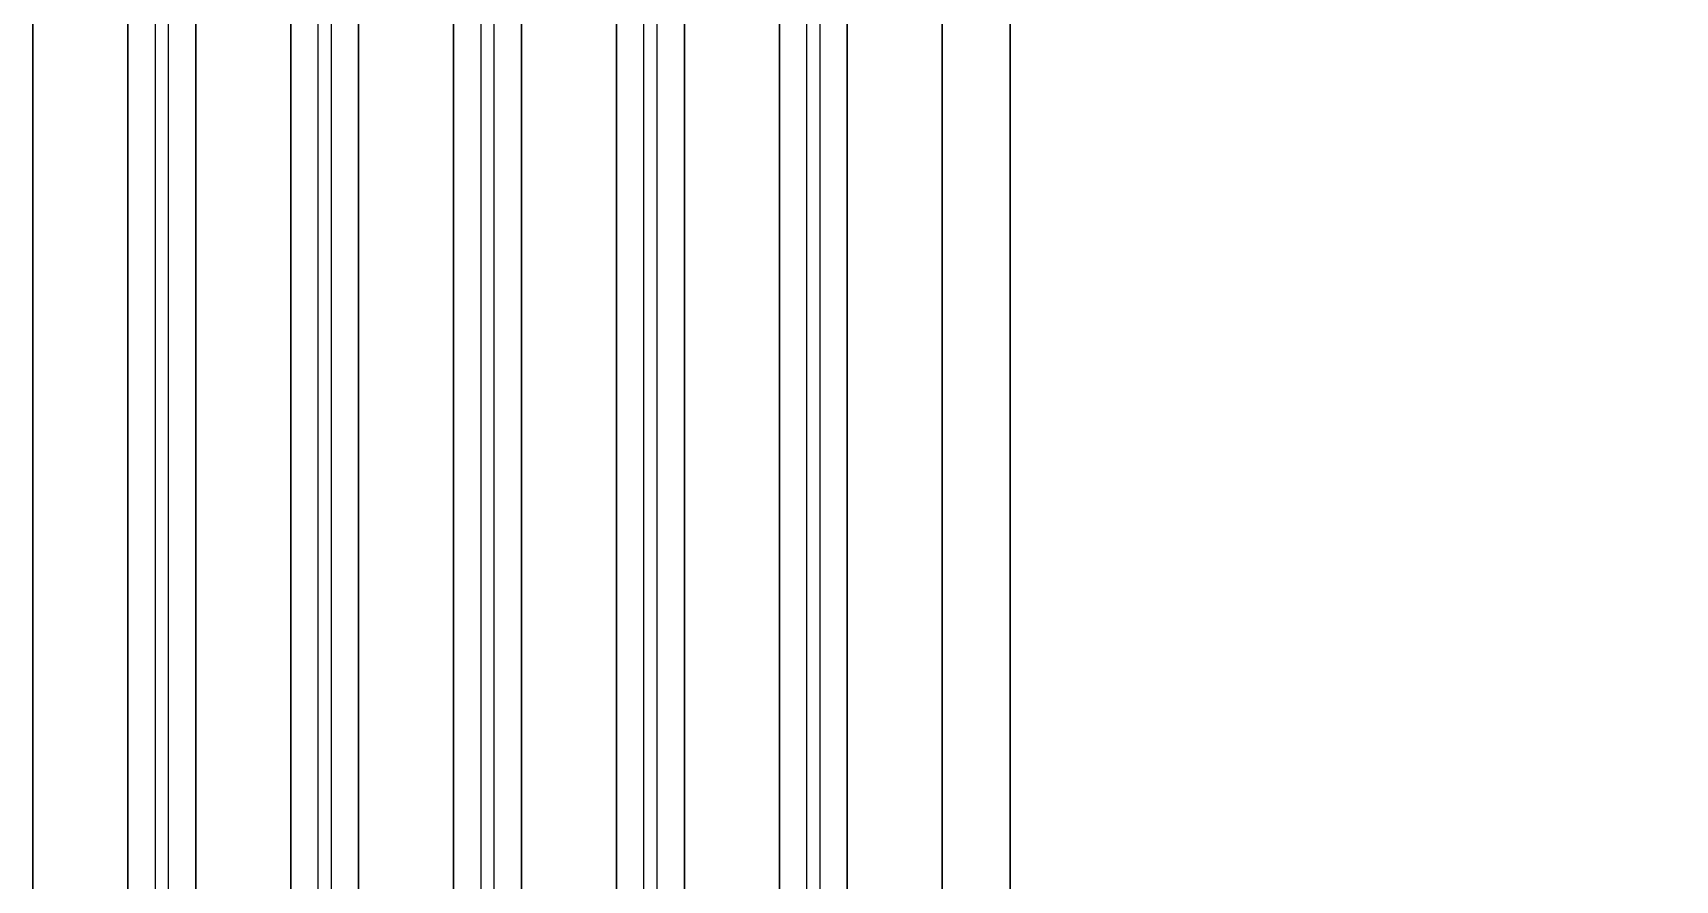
# Model space of a CAD drawing. Header units: metres. Extents: x -1550 to 1550, y -904 to 26100.
# Drawn here: x -2 to 240, y 1095.1 to 1220 of the extents above; entities that cross this region are included whole.
import ezdxf

# ---------------------------------------------------------------- set-up
doc = ezdxf.new("R2010")
doc.units = ezdxf.units.M
for name, color, linetype in [('Metal', 4, 'CONTINUOUS'), ('Polyimide', 3, 'CONTINUOUS'), ('Polyimide_Negative', 5, 'CONTINUOUS')]:
    doc.layers.add(name, color=color, linetype=linetype)

msp = doc.modelspace()

# ---------------------------------------------------------------- linework, layer by layer
at = {"layer": 'Metal'}
for points in [[(16, 11993.5), (16, 8.5)], [(18, 8.5), (18, 11993.5)], [(40, 11993.5), (40, 262.47)], [(42, 262.47), (42, 11993.5)], [(64, 11993.5), (64, 516.44)], [(66, 516.44), (66, 11993.5)], [(88, 11993.5), (88, 770.4)], [(90, 770.4), (90, 11993.5)], [(112, 11993.5), (112, 1024.37)], [(114, 1024.37), (114, 11993.5)]]:
    msp.add_lwpolyline(points, dxfattribs=at)
at = {"layer": 'Polyimide'}
for points in [[(-2, 11978.5), (-2, -116.48)], [(12, 12.5), (12, 11978.5)], [(22, 11978.5), (22, 12.5)], [(36, 266.47), (36, 11978.5)], [(46, 11978.5), (46, 266.47)], [(60, 520.44), (60, 11978.5)], [(70, 11978.5), (70, 520.44)], [(84, 774.4), (84, 11978.5)], [(94, 11978.5), (94, 774.4)], [(108, 1028.37), (108, 11978.5)], [(118, 11978.5), (118, 1028.37)], [(132, 1009.34), (132, 1257.34)], [(142, 1257.34), (142, 1009.34)]]:
    msp.add_lwpolyline(points, dxfattribs=at)
at = {"layer": 'Polyimide_Negative'}
for points in [[(966, 6040.77), (24.81, -642.62), (14.5, -665.19), (14.5, -654.04), (14.39, -651.11), (13.18, -647.49), (11.33, -643.61), (3.23, -640.89), (0.99, -638.43), (-0.69, -635.25), (-2, -628.09), (-2, -587.48), (-2, -387.48), (-2, -137.48), (-1.5, -137.48), (-1.5, -116.48), (-2, -116.48), (-2, 11978.5)], [(12, 11978.5), (12, 12.5)], [(22, 12.5), (22, 11978.5)], [(36, 11978.5), (36, 266.47)], [(46, 266.47), (46, 11978.5)], [(60, 11978.5), (60, 520.44)], [(70, 520.44), (70, 11978.5)], [(84, 11978.5), (84, 774.4)], [(94, 774.4), (94, 11978.5)], [(108, 11978.5), (108, 1028.37)], [(118, 1028.37), (118, 11978.5)], [(132, 1257.34), (132, 1009.34)], [(142, 1009.34), (142, 1257.34)]]:
    msp.add_lwpolyline(points, dxfattribs=at)

doc.saveas('drawing.dxf')
